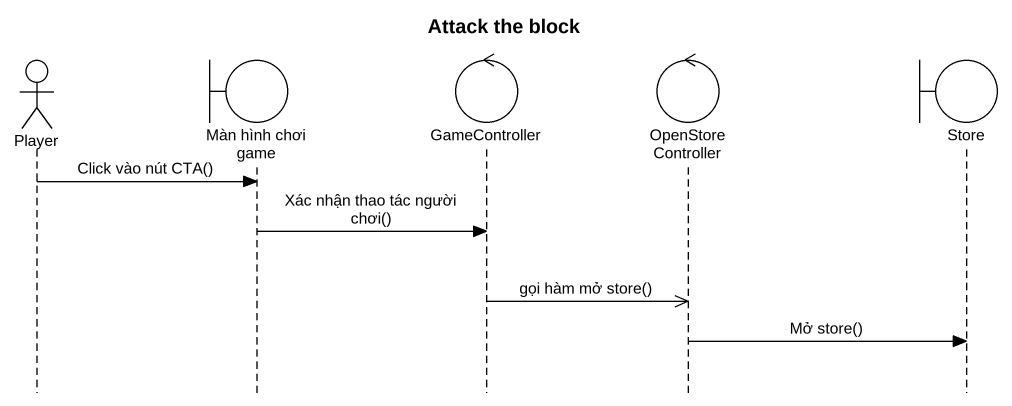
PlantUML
@startuml
title Attack the block
hide footbox
actor Player
boundary "Màn hình chơi game" as Màn_hình_chơi_game
control GameController
control OpenStoreController
boundary Store

Player -> Màn_hình_chơi_game : Click vào nút CTA()
Màn_hình_chơi_game -> GameController : Xác nhận thao tác người chơi()
GameController ->> OpenStoreController : gọi hàm mở store()
OpenStoreController -> Store : Mở store()
@enduml
